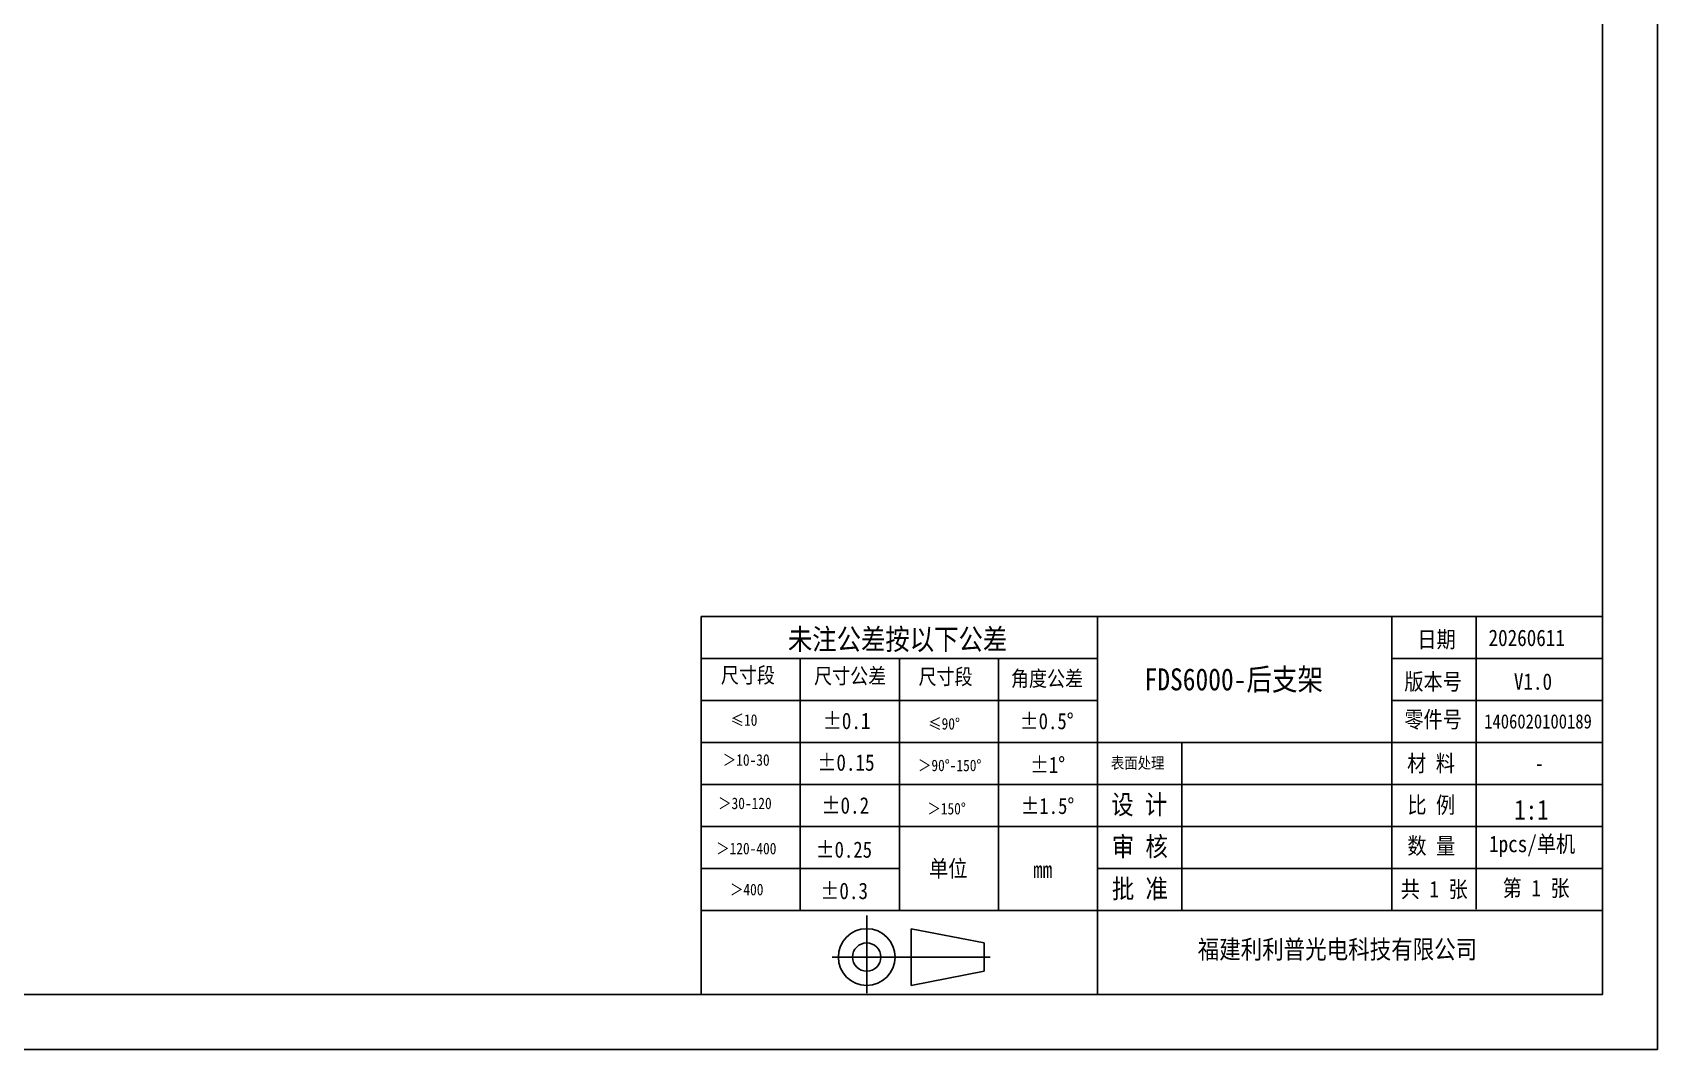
# Model space of a CAD drawing. Header units: millimetres. Extents: x 0 to 8948, y -1340 to 1100.
# Drawn here: x 812 to 1550, y 0 to 462 of the extents above; entities that cross this region are included whole.
import ezdxf

# ---------------------------------------------------------------- set-up
doc = ezdxf.new("R2010")
doc.units = ezdxf.units.MM
doc.header["$LTSCALE"] = 85.25
doc.layers.get('0').update_dxf_attribs({"linetype": 'CONTINUOUS'})
doc.styles.get("Standard").update_dxf_attribs({"font": 'txt', "width": 0.85})

msp = doc.modelspace()

# ---------------------------------------------------------------- linework, layer by layer
at = {"color": 7, "linetype": 'Continuous'}
for p, q in [((1550, 0), (1550, 1100)), ((0, 0), (1550, 0))]:
    msp.add_line(p, q, dxfattribs=at)
for p, q in [((1525, 196.801), (1115.805, 196.801)), ((1115.805, 196.801), (1115.805, 25)), ((1295.805, 196.801), (1295.805, 25)), ((1429.364, 196.801), (1429.364, 63.178)), ((1467.733, 196.801), (1467.733, 63.814)), ((1525, 196.801), (1525, 25)), ((1295.805, 177.712), (1115.805, 177.712)), ((1160.805, 177.712), (1160.805, 63.205)), ((1205.805, 177.712), (1205.805, 63.205)), ((1250.805, 177.712), (1250.805, 63.205)), ((1525, 177.712), (1429.364, 177.712)), ((1295.805, 158.623), (1115.805, 158.623)), ((1525, 158.623), (1429.364, 158.623)), ((1295.805, 139.534), (1115.805, 139.534)), ((1295.805, 139.534), (1429.364, 139.534)), ((1333.983, 120.445), (1333.983, 139.534)), ((1525, 139.534), (1429.364, 139.534)), ((1295.805, 120.445), (1115.805, 120.445)), ((1525, 120.445), (1295.805, 120.445)), ((1333.983, 120.445), (1333.983, 63.178)), ((1525, 101.356), (1115.805, 101.356)), ((1205.805, 82.294), (1115.805, 82.294)), ((1525, 82.267), (1295.805, 82.267)), ((1295.805, 63.205), (1115.805, 63.205)), ((1525, 63.178), (1295.805, 63.178)), ((1244.238, 48.447), (1211.162, 54.882)), ((1244.238, 48.447), (1244.238, 35.576)), ((1244.238, 35.576), (1211.162, 29.141)), ((1115.805, 25), (1525, 25))]:
    msp.add_line(p, q)
at = {"lineweight": -3}
for p, q in [((1190.952, 25.561), (1190.952, 60.913)), ((1211.162, 29.141), (1211.162, 54.882)), ((1175.243, 42.011), (1247.028, 42.011))]:
    msp.add_line(p, q, dxfattribs=at)
at = {"color": 7, "linetype": 'Continuous'}
msp.add_lwpolyline([(25, 25), (1525, 25), (1525, 1075), (25, 1075)], close=True, dxfattribs=at)
at = {"lineweight": -3}
for radius in [12.871, 6.435]:
    msp.add_circle((1190.952, 42.011), radius, dxfattribs=at)

# ---------------------------------------------------------------- texts
for s, insert, char_height, width, attachment_point in [('{\\f宋体|b0|i0|c134|p54;未注公差按以下公差}', (1204.962, 185.857), 9.5445, 169.57989, 5), ('{\\fSimSun|b0|i0|c134|p54;日期}', (1449.677, 185.928), 7.5, 56.7, 5), ('{\\fSimSun|b0|i0|c0|p54;202\\fSimSun|b0|i0|c134|p54;60611}', (1473.285, 190.811), 7.5, 47.64523, 1), ('{\\fSimSun|b0|i0|c134|p54;FDS6000-后支架}', (1357.621, 167.619), 10, 104.15153, 5), ('{\\fSimSun|b0|i0|c134|p54;版本号}', (1448.127, 166.732), 7.5, 56.7, 5), ('{\\fSimSun|b0|i0|c0|p54;V\\fSimSun|b0|i0|c134|p54;1.0}', (1484.783, 170.935), 7.5, 47.64523, 1), ('{\\fSimSun|b0|i0|c134|p54;零件号}', (1448.125, 149.51), 7.5, 57.267, 5), ('{\\fSimSun|b0|i0|c0|p54;1406020100189}', (1471.333, 152.35), 6.5, 49.26177, 1), ('{\\fSimSun|b0|i0|c134|p54;表面处理}', (1313.981, 129.92), 5.25, 37.6936, 5), ('{\\fSimSun|b0|i0|c134|p54;材 料}', (1447.178, 129.672), 7.5, 57.267, 5), ('{\\fSimSun|b0|i0|c134|p54;设 计}', (1314.699, 110.819), 8.78094, 37.6936, 5), ('{\\fSimSun|b0|i0|c134|p54;比 例}', (1447.308, 110.712), 7.5, 57.267, 5), ('{\\f宋体|b0|i0|c134|p54;审 核}', (1314.971, 91.769), 8.78094, 38.178, 5), ('{\\fSimSun|b0|i0|c134|p54;数 量}', (1447.301, 92.126), 7.5, 81, 5), ('{\\fSimSun|b0|i0|c134|p54;1pcs/单机}', (1493.07, 92.352), 7.5, 57.267, 5), ('{\\fSimSun|b0|i0|c134|p54;单位}', (1227.991, 81.841), 7.5, 37.6936, 5), ('{\\fSimSun|b0|i0|c134|p54;mm}', (1270.835, 81.758), 7.5, 37.6936, 5), ('{\\f宋体|b0|i0|c134|p54;批 准}', (1314.972, 72.599), 8.78094, 38.178, 5), ('{\\fSimSun|b0|i0|c134|p54;\\H0.85412x;共 1 张\\H1.17079x; }', (1448.621, 72.401), 8.78094, 38.69293, 5), ('{\\fSimSun|b0|i0|c134|p54;\\H0.85412x;第 1 张\\H1.17079x; }', (1494.901, 72.918), 8.78094, 41.14746, 5), ('{\\fSimSun|b1|i0|c134|p54;   福建利利普光电科技有限公司}', (1397.386, 45.052), 8.41825, 188.78327, 5)]:
    msp.add_mtext(s, dxfattribs=dict(insert=insert, char_height=char_height, width=width, attachment_point=attachment_point))
at = {"lineweight": -3, "attachment_point": 5}
for s, insert, char_height, width in [('{\\fSimSun|b0|i0|c134|p54;尺寸段}', (1137.027, 169.694), 7.05878, 63.16955), ('{\\fSimSun|b0|i0|c134|p54;尺寸公差}', (1183.442, 169.351), 7.05878, 63.16955), ('{\\fSimSun|b0|i0|c134|p54;尺寸段}', (1226.761, 169.007), 7.05878, 63.16955), ('{\\fSimSun|b0|i0|c134|p54;角度公差}', (1272.832, 168.148), 7.05878, 63.16955), ('{\\fSimSun|b0|i0|c134|p54;≤10}', (1135.256, 149.624), 5.25, 20.4485), ('{\\fSimSun|b0|i0|c0|p54;%%P\\fSimSun|b0|i0|c134|p54;0.1}', (1181.822, 149.261), 7.5, 40.66211), ('{\\fSimSun|b0|i0|c134|p54;≤90°}', (1226.088, 147.928), 5.25, 61.41484), ('{\\fSimSun|b0|i0|c0|p54;%%P\\fSimSun|b0|i0|c134|p54;0.5\\fSimSun|b0|i0|c0|p54;%%D}', (1272.723, 149.157), 7.35, 40.66211), ('{\\fSimSun|b0|i0|c134|p54;＞10-30}', (1136.256, 131.536), 5.25, 32.56221), ('{\\fSimSun|b0|i0|c0|p54;%%P\\fSimSun|b0|i0|c134|p54;0.15}', (1181.533, 130.346), 7.5, 40.66211), ('{\\fSimSun|b0|i0|c0|p54;%%P\\fSimSun|b0|i0|c134|p54;1\\fSimSun|b0|i0|c0|p54;%%D}', (1273.095, 129.381), 7.35, 40.66211), ('{\\fSimSun|b0|i0|c134|p54;＞90°-150°}', (1228.635, 129.058), 5.25, 42.83625), ('{\\fSimSun|b0|i0|c134|p54;＞30-120}', (1135.654, 111.815), 5.25, 38.82128), ('{\\fSimSun|b0|i0|c0|p54;%%P\\fSimSun|b0|i0|c134|p54;0.2}', (1181.226, 110.853), 7.5, 40.66211), ('{\\fSimSun|b0|i0|c134|p54;＞150°}', (1227.23, 109.406), 5.25, 61.41484), ('{\\fSimSun|b0|i0|c0|p54;%%P\\fSimSun|b0|i0|c134|p54;1.5\\fSimSun|b0|i0|c0|p54;%%D}', (1273.028, 110.633), 7.35, 40.66211), ('{\\fSimSun|b0|i0|c134|p54;＞120-400}', (1136.29, 91.285), 5.25, 38.60023), ('{\\fSimSun|b0|i0|c0|p54;%%P\\fSimSun|b0|i0|c134|p54;0.25}', (1180.622, 90.771), 7.35, 40.66211), ('{\\fSimSun|b0|i0|c134|p54;＞400}', (1136.473, 72.65), 5.25, 61.41484), ('{\\fSimSun|b0|i0|c0|p54;%%P\\fSimSun|b0|i0|c134|p54;0.3}', (1180.707, 72.026), 7.5, 40.66211)]:
    msp.add_mtext(s, dxfattribs=dict(at, insert=insert, char_height=char_height, width=width))
at = {"color": 7, "insert": (1496.368, 129.984), "char_height": 6.6813, "width": 57.267, "attachment_point": 5}
msp.add_mtext('{\\fSimSun|b0|i0|c134|p54;-}', dxfattribs=at)
at = {"linetype": 'Continuous', "insert": (1500.55, 113.41), "char_height": 9, "width": 13.6115, "attachment_point": 3, "line_spacing_factor": 0.9}
msp.add_mtext('{\\fSimSun|b0|i0|c134|p2;1:1}', dxfattribs=at)

doc.saveas('drawing.dxf')
